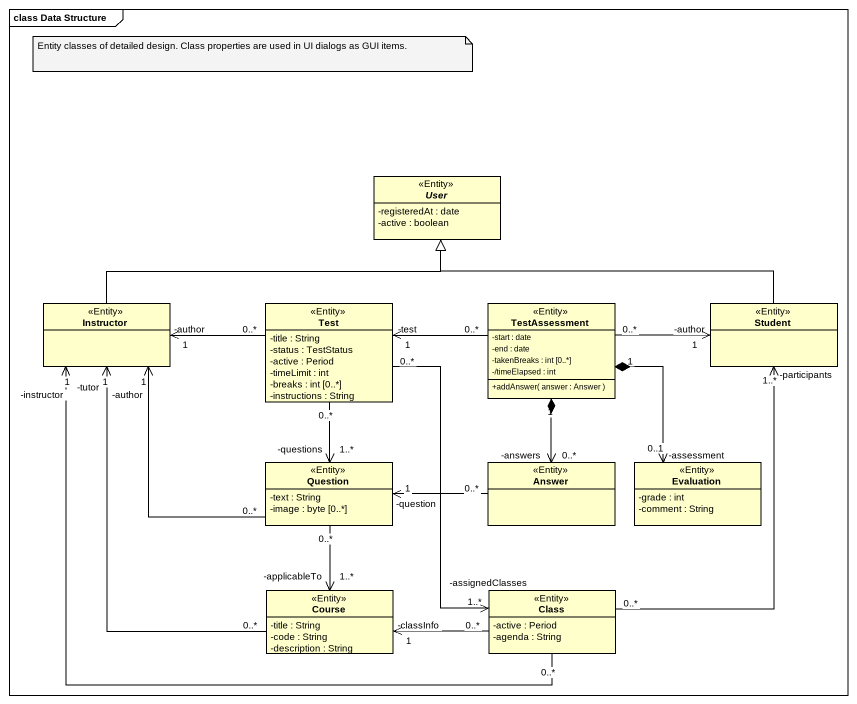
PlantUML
@startuml
mainframe class Data Structure
hide circle
hide empty members
skinparam classAttributeIconSize 0
abstract class User <<Entity>> {
  -registeredAt : date
  -active : boolean
}
class Instructor <<Entity>>
class Test <<Entity>> {
  -title : String
  -status : TestStatus
  -active : Period
  -timeLimit : int
  -breaks : int [0..*]
  -instructions : String
}
class TestAssessment <<Entity>> {
  -start : date
  -end : date
  -takenBreaks : int [0..*]
  -/timeElapsed : int
  +addAnswer( answer : Answer )
}
class Student <<Entity>>
class Question <<Entity>> {
  -text : String
  -image : byte [0..*]
}
class Answer <<Entity>>
class Evaluation <<Entity>> {
  -grade : int
  -comment : String
}
class Course <<Entity>> {
  -title : String
  -code : String
  -description : String
}
class "Class" as Class_ <<Entity>> {
  -active : Period
  -agenda : String
}
Instructor -right-|> User
Instructor "1\n-author" <-right- "0..*" Test
Instructor "1\n-author" <-- "0..*" Question
Instructor "1\n-tutor" <-- "0..*" Course
Instructor "1\n-instructor" <-- "0..*" Class_
Test "1\n-test" <-right- "0..*" TestAssessment
Student -left-|> User
Student "1\n-author" <-left- "0..*" TestAssessment
Student "1..*\n-participants" <-- "0..*" Class_
Question "1..*\n-questions" <-up- "0..*" Test
Question "0..*" --> "1..*\n-applicableTo" Course
Answer "0..*\n-answers" <-up-* "1" TestAssessment
Answer "0..*" -left-> "1\n-question" Question
Evaluation "0..1\n-assessment" <-up-* "1" TestAssessment
Class_ "1..*\n-assignedClasses" <-up- "0..*" Test
Class_ "0..*" -left-> "1\n-classInfo" Course
note as N1
  Entity classes of detailed design. Class properties are used in UI dialogs as GUI items.
end note
@enduml
